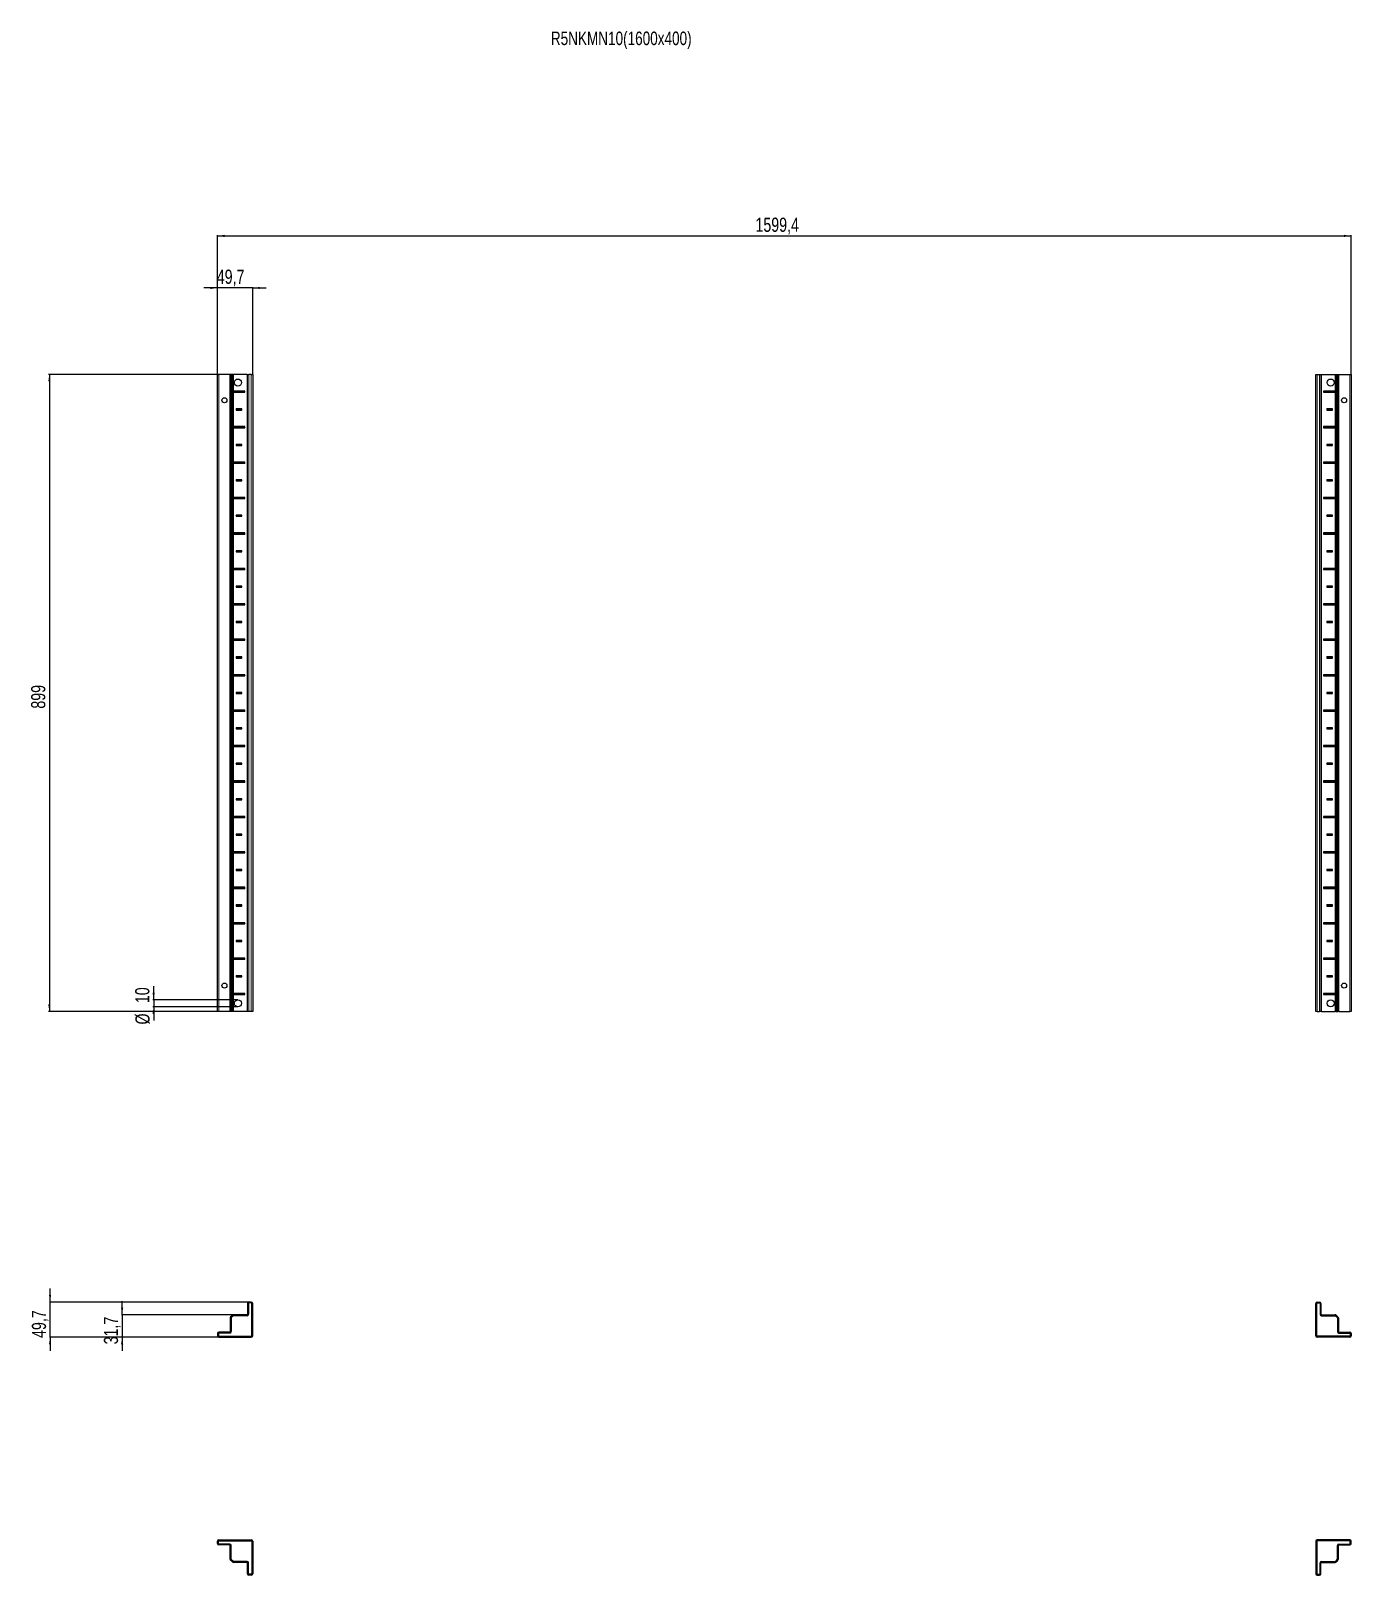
# Model space of a CAD drawing. Header units: millimetres. Extents: x -199 to 4801, y -1647 to 1507.
# Drawn here: x -199 to 1663, y -1647 to 532 of the extents above; entities that cross this region are included whole.
import ezdxf

# ---------------------------------------------------------------- set-up
doc = ezdxf.new("R2010")
doc.units = ezdxf.units.MM
doc.layers.add('FORMAT', color=7, linetype='Continuous')
doc.styles.add('SLDTEXTSTYLE0', font='TXT', dxfattribs={"width": 0.75})
doc.dimstyles.new('SLDDIMSTYLE0', dxfattribs={"dimtxt": 20, "dimasz": 10, "dimexe": 0, "dimexo": 0.0625, "dimgap": 5, "dimtad": 2, "dimdec": 1, "dimrnd": 1e-09, "dimzin": 12, "dimdsep": 46, "dimtxsty": 'SLDTEXTSTYLE0', "dimsah": 1, "dimcen": 0.09, "dimadec": 0, "dimazin": 3, "dimtfac": 1, "dimtofl": 0, "dimtmove": 0, "dimatfit": 3, "dimfxl": 0, "dimfrac": 2, "dimtolj": 1, "dimtzin": 12, "dimarcsym": 0})
doc.dimstyles.new('SLDDIMSTYLE1', dxfattribs={"dimtxt": 20, "dimasz": 10, "dimexe": 0, "dimexo": 0.0625, "dimgap": 5, "dimtad": 2, "dimdec": 1, "dimrnd": 1e-09, "dimzin": 12, "dimdsep": 46, "dimtxsty": 'SLDTEXTSTYLE0', "dimsah": 1, "dimcen": 0.09, "dimadec": 0, "dimazin": 3, "dimtfac": 1, "dimtmove": 0, "dimatfit": 0, "dimfxl": 0, "dimfrac": 2, "dimtolj": 1, "dimtzin": 12, "dimarcsym": 0})

# ---------------------------------------------------------------- blocks, each defined once
blk = doc.blocks.new('_D')
at = {"layer": 'FORMAT'}
for p, q in [((86.4, 47.2), (-174.2, 47.2)), ((-173.2, 47.2), (-173.2, -851.8)), ((86.4, -851.8), (-174.2, -851.8))]:
    blk.add_line(p, q, dxfattribs=at)
for points in [[(-173.2, 47.2), (-174.7, 37.2), (-171.6, 37.2)], [(-173.2, -851.8), (-171.6, -841.8), (-174.7, -841.8)]]:
    blk.add_solid(points, dxfattribs=at)
at = {"layer": 'FORMAT', "insert": (-198.9, -424.5), "char_height": 20, "attachment_point": 1, "rotation": 90, "style": 'SLDTEXTSTYLE0'}
blk.add_mtext('899', dxfattribs=at)
blk = doc.blocks.new('_D_1')
at = {"layer": 'FORMAT'}
for p, q in [((64, 47.2), (64, 243.6)), ((64, 242.6), (1663.4, 242.6)), ((1663.4, 47.2), (1663.4, 243.6))]:
    blk.add_line(p, q, dxfattribs=at)
for points in [[(64, 242.6), (74, 241.1), (74, 244.2)], [(1663.4, 242.6), (1653.4, 244.2), (1653.4, 241.1)]]:
    blk.add_solid(points, dxfattribs=at)
at = {"layer": 'FORMAT', "insert": (823, 268.4), "char_height": 20, "attachment_point": 1, "style": 'SLDTEXTSTYLE0'}
blk.add_mtext('1599,4', dxfattribs=at)
blk = doc.blocks.new('_D_2')
at = {"layer": 'FORMAT'}
for p, q in [((64, 169.2), (44.7, 169.2)), ((64, 47.2), (64, 170.2)), ((113.7, 169.2), (64, 169.2)), ((113.7, 47.2), (113.7, 170.2)), ((113.7, 169.2), (132.9, 169.2))]:
    blk.add_line(p, q, dxfattribs=at)
for points in [[(64, 169.2), (54, 170.7), (54, 167.7)], [(113.7, 169.2), (123.7, 167.7), (123.7, 170.7)]]:
    blk.add_solid(points, dxfattribs=at)
at = {"layer": 'FORMAT', "insert": (63, 195), "char_height": 20, "attachment_point": 1, "style": 'SLDTEXTSTYLE0'}
blk.add_mtext('49,7', dxfattribs=at)
blk = doc.blocks.new('_D_3')
at = {"layer": 'FORMAT'}
for p, q in [((-26, -835.3), (-26, -816.1)), ((92.8, -835.3), (-27, -835.3)), ((92.8, -845.3), (-27, -845.3)), ((-26, -835.3), (-26, -845.3)), ((-26, -845.3), (-26, -864.5))]:
    blk.add_line(p, q, dxfattribs=at)
for points in [[(-26, -835.3), (-24.5, -825.3), (-27.6, -825.3)], [(-26, -845.3), (-27.6, -855.3), (-24.5, -855.3)]]:
    blk.add_solid(points, dxfattribs=at)
at = {"layer": 'FORMAT', "char_height": 20, "attachment_point": 1, "rotation": 90, "style": 'SLDTEXTSTYLE0'}
for s, insert in [('10', (-52.1, -840)), ('%%c', (-51.8, -870.2))]:
    blk.add_mtext(s, dxfattribs=dict(at, insert=insert))
blk = doc.blocks.new('_D_5')
at = {"layer": 'FORMAT'}
for p, q in [((108.5, -1261.8), (-173.2, -1261.8)), ((-172.2, -1261.8), (-172.2, -1242.5)), ((-172.2, -1311.5), (-172.2, -1261.8)), ((66, -1311.5), (-173.2, -1311.5)), ((-172.2, -1311.5), (-172.2, -1330.7))]:
    blk.add_line(p, q, dxfattribs=at)
for points in [[(-172.2, -1261.8), (-170.6, -1251.8), (-173.7, -1251.8)], [(-172.2, -1311.5), (-173.7, -1321.5), (-170.6, -1321.5)]]:
    blk.add_solid(points, dxfattribs=at)
at = {"layer": 'FORMAT', "insert": (-197.9, -1312.5), "char_height": 20, "attachment_point": 1, "rotation": 90, "style": 'SLDTEXTSTYLE0'}
blk.add_mtext('49,7', dxfattribs=at)
blk = doc.blocks.new('_D_6')
at = {"layer": 'FORMAT'}
for p, q in [((-70.5, -1279.8), (-70.5, -1260.5)), ((86.4, -1279.8), (-71.5, -1279.8)), ((-70.5, -1279.8), (-70.5, -1311.5)), ((66, -1311.5), (-71.5, -1311.5)), ((-70.5, -1311.5), (-70.5, -1330.7))]:
    blk.add_line(p, q, dxfattribs=at)
for points in [[(-70.5, -1279.8), (-69, -1269.8), (-72.1, -1269.8)], [(-70.5, -1311.5), (-72.1, -1321.5), (-69, -1321.5)]]:
    blk.add_solid(points, dxfattribs=at)
at = {"layer": 'FORMAT', "insert": (-96.3, -1321.5), "char_height": 20, "attachment_point": 1, "rotation": 90, "style": 'SLDTEXTSTYLE0'}
blk.add_mtext('31,7', dxfattribs=at)

msp = doc.modelspace()

# ---------------------------------------------------------------- linework, layer by layer
at = {"color": 7, "linetype": 'Continuous', "lineweight": 25}
for p, q in [((63.98, -851.79), (63.98, 47.21)), ((63.98, 47.21), (65.98, 47.21)), ((81.33, 47.21), (65.98, 47.21)), ((81.33, 47.21), (81.98, 47.21)), ((81.98, -851.79), (81.98, 47.21)), ((81.98, 47.21), (82.56, 47.21)), ((83.77, 47.21), (82.56, 47.21)), ((83.77, -851.79), (83.77, 47.21)), ((83.8, 47.21), (83.77, 47.21)), ((83.8, -851.79), (83.8, 47.21)), ((85.01, 47.21), (83.8, 47.21)), ((85.01, 47.21), (86.42, 47.21)), ((105.83, 47.21), (86.42, 47.21)), ((105.83, 47.21), (106.48, 47.21)), ((106.48, -851.79), (106.48, 47.21)), ((106.48, 47.21), (108.48, 47.21)), ((111.68, 47.21), (108.48, 47.21)), ((111.68, 47.21), (113.68, 47.21)), ((113.68, 47.21), (113.68, -851.79)), ((1613.68, -851.79), (1613.68, 47.21)), ((1613.68, 47.21), (1615.68, 47.21)), ((1615.68, 47.21), (1618.88, 47.21)), ((1618.88, 47.21), (1620.88, 47.21)), ((1620.88, 47.21), (1620.88, -851.79)), ((1620.88, 47.21), (1621.53, 47.21)), ((1621.53, 47.21), (1640.93, 47.21)), ((1640.93, 47.21), (1642.34, 47.21)), ((1642.34, 47.21), (1643.55, 47.21)), ((1643.55, 47.21), (1643.55, -851.79)), ((1643.55, 47.21), (1643.58, 47.21)), ((1643.58, 47.21), (1643.58, -851.79)), ((1643.58, 47.21), (1644.79, 47.21)), ((1644.79, 47.21), (1645.38, 47.21)), ((1645.38, 47.21), (1645.38, -851.79)), ((1645.38, 47.21), (1646.03, 47.21)), ((1646.03, 47.21), (1661.38, 47.21)), ((1661.38, 47.21), (1663.38, 47.21)), ((1663.38, 47.21), (1663.38, -851.79)), ((85.93, 23.35), (85.93, 22.06)), ((86.58, 22.71), (85.93, 23.35)), ((86.58, 22.71), (85.93, 22.06)), ((102.83, 23.46), (86.42, 23.46)), ((86.42, 21.96), (102.83, 21.96)), ((102.08, 22.71), (86.58, 22.71)), ((102.08, 22.71), (102.83, 23.46)), ((102.08, 22.71), (102.83, 21.96)), ((102.83, 21.96), (102.83, 23.46)), ((1625.28, 22.71), (1624.53, 23.46)), ((1640.93, 23.46), (1624.53, 23.46)), ((1624.53, 23.46), (1624.53, 21.96)), ((1625.28, 22.71), (1624.53, 21.96)), ((1624.53, 21.96), (1640.93, 21.96)), ((1625.28, 22.71), (1640.78, 22.71)), ((1640.78, 22.71), (1641.42, 23.35)), ((1640.78, 22.71), (1641.42, 22.06)), ((1641.42, 22.06), (1641.42, 23.35)), ((98.33, -1.54), (90.33, -1.54)), ((90.33, -1.54), (90.33, -3.04)), ((91.08, -2.29), (90.33, -1.54)), ((91.08, -2.29), (90.33, -3.04)), ((90.33, -3.04), (98.33, -3.04)), ((97.58, -2.29), (91.08, -2.29)), ((97.58, -2.29), (98.33, -1.54)), ((97.58, -2.29), (98.33, -3.04)), ((98.33, -3.04), (98.33, -1.54)), ((1629.78, -2.29), (1629.03, -1.54)), ((1629.03, -1.54), (1629.03, -3.04)), ((1637.03, -1.54), (1629.03, -1.54)), ((1629.78, -2.29), (1629.03, -3.04)), ((1629.03, -3.04), (1637.03, -3.04)), ((1629.78, -2.29), (1636.28, -2.29)), ((1636.28, -2.29), (1637.03, -1.54)), ((1636.28, -2.29), (1637.03, -3.04)), ((1637.03, -3.04), (1637.03, -1.54)), ((85.93, -26.65), (85.93, -27.94)), ((86.58, -27.29), (85.93, -26.65)), ((86.58, -27.29), (85.93, -27.94)), ((102.83, -26.54), (86.42, -26.54)), ((86.42, -28.04), (102.83, -28.04)), ((102.08, -27.29), (86.58, -27.29)), ((102.08, -27.29), (102.83, -26.54)), ((102.08, -27.29), (102.83, -28.04)), ((102.83, -28.04), (102.83, -26.54)), ((1625.28, -27.29), (1624.53, -26.54)), ((1640.93, -26.54), (1624.53, -26.54)), ((1624.53, -26.54), (1624.53, -28.04)), ((1625.28, -27.29), (1624.53, -28.04)), ((1624.53, -28.04), (1640.93, -28.04)), ((1625.28, -27.29), (1640.78, -27.29)), ((1640.78, -27.29), (1641.42, -26.65)), ((1640.78, -27.29), (1641.42, -27.94)), ((1641.42, -27.94), (1641.42, -26.65)), ((98.33, -51.54), (90.33, -51.54)), ((90.33, -51.54), (90.33, -53.04)), ((91.08, -52.29), (90.33, -51.54)), ((91.08, -52.29), (90.33, -53.04)), ((90.33, -53.04), (98.33, -53.04)), ((97.58, -52.29), (91.08, -52.29)), ((97.58, -52.29), (98.33, -51.54)), ((97.58, -52.29), (98.33, -53.04)), ((98.33, -53.04), (98.33, -51.54)), ((1629.78, -52.29), (1629.03, -51.54)), ((1637.03, -51.54), (1629.03, -51.54)), ((1629.03, -51.54), (1629.03, -53.04)), ((1629.78, -52.29), (1629.03, -53.04)), ((1629.03, -53.04), (1637.03, -53.04)), ((1629.78, -52.29), (1636.28, -52.29)), ((1636.28, -52.29), (1637.03, -51.54)), ((1636.28, -52.29), (1637.03, -53.04)), ((1637.03, -53.04), (1637.03, -51.54)), ((85.93, -76.65), (85.93, -77.94)), ((86.58, -77.29), (85.93, -76.65)), ((86.58, -77.29), (85.93, -77.94)), ((102.83, -76.54), (86.42, -76.54)), ((86.42, -78.04), (102.83, -78.04)), ((102.08, -77.29), (86.58, -77.29)), ((102.08, -77.29), (102.83, -76.54)), ((102.08, -77.29), (102.83, -78.04)), ((102.83, -78.04), (102.83, -76.54)), ((1625.28, -77.29), (1624.53, -76.54)), ((1640.93, -76.54), (1624.53, -76.54)), ((1624.53, -76.54), (1624.53, -78.04)), ((1625.28, -77.29), (1624.53, -78.04)), ((1624.53, -78.04), (1640.93, -78.04)), ((1625.28, -77.29), (1640.78, -77.29)), ((1640.78, -77.29), (1641.42, -76.65)), ((1640.78, -77.29), (1641.42, -77.94)), ((1641.42, -77.94), (1641.42, -76.65)), ((98.33, -101.54), (90.33, -101.54)), ((90.33, -101.54), (90.33, -103.04)), ((91.08, -102.29), (90.33, -101.54)), ((91.08, -102.29), (90.33, -103.04)), ((90.33, -103.04), (98.33, -103.04)), ((97.58, -102.29), (91.08, -102.29)), ((97.58, -102.29), (98.33, -101.54)), ((97.58, -102.29), (98.33, -103.04)), ((98.33, -103.04), (98.33, -101.54)), ((1629.78, -102.29), (1629.03, -101.54)), ((1637.03, -101.54), (1629.03, -101.54)), ((1629.03, -101.54), (1629.03, -103.04)), ((1629.78, -102.29), (1629.03, -103.04)), ((1629.03, -103.04), (1637.03, -103.04)), ((1629.78, -102.29), (1636.28, -102.29)), ((1636.28, -102.29), (1637.03, -101.54)), ((1636.28, -102.29), (1637.03, -103.04)), ((1637.03, -103.04), (1637.03, -101.54)), ((85.93, -126.65), (85.93, -127.94)), ((86.58, -127.29), (85.93, -126.65)), ((86.58, -127.29), (85.93, -127.94)), ((102.83, -126.54), (86.42, -126.54)), ((86.42, -128.04), (102.83, -128.04)), ((102.08, -127.29), (86.58, -127.29)), ((102.08, -127.29), (102.83, -126.54)), ((102.08, -127.29), (102.83, -128.04)), ((102.83, -128.04), (102.83, -126.54)), ((1625.28, -127.29), (1624.53, -126.54)), ((1640.93, -126.54), (1624.53, -126.54)), ((1624.53, -126.54), (1624.53, -128.04)), ((1625.28, -127.29), (1624.53, -128.04)), ((1624.53, -128.04), (1640.93, -128.04)), ((1625.28, -127.29), (1640.78, -127.29)), ((1640.78, -127.29), (1641.42, -126.65)), ((1640.78, -127.29), (1641.42, -127.94)), ((1641.42, -127.94), (1641.42, -126.65)), ((98.33, -151.54), (90.33, -151.54)), ((90.33, -151.54), (90.33, -153.04)), ((91.08, -152.29), (90.33, -151.54)), ((91.08, -152.29), (90.33, -153.04)), ((97.58, -152.29), (91.08, -152.29)), ((97.58, -152.29), (98.33, -151.54)), ((97.58, -152.29), (98.33, -153.04)), ((98.33, -153.04), (98.33, -151.54)), ((1629.78, -152.29), (1629.03, -151.54)), ((1637.03, -151.54), (1629.03, -151.54)), ((1629.03, -151.54), (1629.03, -153.04)), ((1629.78, -152.29), (1629.03, -153.04)), ((1629.78, -152.29), (1636.28, -152.29)), ((1636.28, -152.29), (1637.03, -151.54)), ((1636.28, -152.29), (1637.03, -153.04)), ((1637.03, -153.04), (1637.03, -151.54)), ((90.33, -153.04), (98.33, -153.04)), ((1629.03, -153.04), (1637.03, -153.04)), ((85.93, -176.65), (85.93, -177.94)), ((86.58, -177.29), (85.93, -176.65)), ((86.58, -177.29), (85.93, -177.94)), ((102.83, -176.54), (86.42, -176.54)), ((86.42, -178.04), (102.83, -178.04)), ((102.08, -177.29), (86.58, -177.29)), ((102.08, -177.29), (102.83, -176.54)), ((102.08, -177.29), (102.83, -178.04)), ((102.83, -178.04), (102.83, -176.54)), ((1625.28, -177.29), (1624.53, -176.54)), ((1640.93, -176.54), (1624.53, -176.54)), ((1624.53, -176.54), (1624.53, -178.04)), ((1625.28, -177.29), (1624.53, -178.04)), ((1624.53, -178.04), (1640.93, -178.04)), ((1625.28, -177.29), (1640.78, -177.29)), ((1640.78, -177.29), (1641.42, -176.65)), ((1640.78, -177.29), (1641.42, -177.94)), ((1641.42, -177.94), (1641.42, -176.65)), ((98.33, -201.54), (90.33, -201.54)), ((90.33, -201.54), (90.33, -203.04)), ((91.08, -202.29), (90.33, -201.54)), ((91.08, -202.29), (90.33, -203.04)), ((90.33, -203.04), (98.33, -203.04)), ((97.58, -202.29), (91.08, -202.29)), ((97.58, -202.29), (98.33, -201.54)), ((97.58, -202.29), (98.33, -203.04)), ((98.33, -203.04), (98.33, -201.54)), ((1637.03, -201.54), (1629.03, -201.54)), ((1629.03, -201.54), (1629.03, -203.04)), ((1629.78, -202.29), (1629.03, -201.54)), ((1629.78, -202.29), (1629.03, -203.04)), ((1629.03, -203.04), (1637.03, -203.04)), ((1629.78, -202.29), (1636.28, -202.29)), ((1636.28, -202.29), (1637.03, -201.54)), ((1636.28, -202.29), (1637.03, -203.04)), ((1637.03, -203.04), (1637.03, -201.54)), ((85.93, -226.65), (85.93, -227.94)), ((86.58, -227.29), (85.93, -226.65)), ((86.58, -227.29), (85.93, -227.94)), ((102.83, -226.54), (86.42, -226.54)), ((86.42, -228.04), (102.83, -228.04)), ((102.08, -227.29), (86.58, -227.29)), ((102.08, -227.29), (102.83, -226.54)), ((102.08, -227.29), (102.83, -228.04)), ((102.83, -228.04), (102.83, -226.54)), ((1640.93, -226.54), (1624.53, -226.54)), ((1624.53, -226.54), (1624.53, -228.04)), ((1625.28, -227.29), (1624.53, -226.54)), ((1625.28, -227.29), (1624.53, -228.04)), ((1624.53, -228.04), (1640.93, -228.04)), ((1625.28, -227.29), (1640.78, -227.29)), ((1640.78, -227.29), (1641.42, -226.65)), ((1640.78, -227.29), (1641.42, -227.94)), ((1641.42, -227.94), (1641.42, -226.65)), ((98.33, -251.54), (90.33, -251.54)), ((90.33, -251.54), (90.33, -253.04)), ((91.08, -252.29), (90.33, -251.54)), ((91.08, -252.29), (90.33, -253.04)), ((90.33, -253.04), (98.33, -253.04)), ((97.58, -252.29), (91.08, -252.29)), ((97.58, -252.29), (98.33, -251.54)), ((97.58, -252.29), (98.33, -253.04)), ((98.33, -253.04), (98.33, -251.54)), ((1637.03, -251.54), (1629.03, -251.54)), ((1629.03, -251.54), (1629.03, -253.04)), ((1629.78, -252.29), (1629.03, -251.54)), ((1629.78, -252.29), (1629.03, -253.04)), ((1629.03, -253.04), (1637.03, -253.04)), ((1629.78, -252.29), (1636.28, -252.29)), ((1636.28, -252.29), (1637.03, -251.54)), ((1636.28, -252.29), (1637.03, -253.04)), ((1637.03, -253.04), (1637.03, -251.54)), ((85.93, -276.65), (85.93, -277.94)), ((86.58, -277.29), (85.93, -276.65)), ((86.58, -277.29), (85.93, -277.94)), ((102.83, -276.54), (86.42, -276.54)), ((86.42, -278.04), (102.83, -278.04)), ((102.08, -277.29), (86.58, -277.29)), ((102.08, -277.29), (102.83, -276.54)), ((102.08, -277.29), (102.83, -278.04)), ((102.83, -278.04), (102.83, -276.54)), ((1640.93, -276.54), (1624.53, -276.54)), ((1624.53, -276.54), (1624.53, -278.04)), ((1625.28, -277.29), (1624.53, -276.54)), ((1625.28, -277.29), (1624.53, -278.04)), ((1624.53, -278.04), (1640.93, -278.04)), ((1625.28, -277.29), (1640.78, -277.29)), ((1640.78, -277.29), (1641.42, -276.65)), ((1640.78, -277.29), (1641.42, -277.94)), ((1641.42, -277.94), (1641.42, -276.65)), ((98.33, -301.54), (90.33, -301.54)), ((90.33, -301.54), (90.33, -303.04)), ((91.08, -302.29), (90.33, -301.54)), ((91.08, -302.29), (90.33, -303.04)), ((90.33, -303.04), (98.33, -303.04)), ((97.58, -302.29), (91.08, -302.29)), ((97.58, -302.29), (98.33, -301.54)), ((97.58, -302.29), (98.33, -303.04)), ((98.33, -303.04), (98.33, -301.54)), ((1637.03, -301.54), (1629.03, -301.54)), ((1629.03, -301.54), (1629.03, -303.04)), ((1629.78, -302.29), (1629.03, -301.54)), ((1629.78, -302.29), (1629.03, -303.04)), ((1629.03, -303.04), (1637.03, -303.04)), ((1629.78, -302.29), (1636.28, -302.29)), ((1636.28, -302.29), (1637.03, -301.54)), ((1636.28, -302.29), (1637.03, -303.04)), ((1637.03, -303.04), (1637.03, -301.54)), ((85.93, -326.65), (85.93, -327.94)), ((86.58, -327.29), (85.93, -326.65)), ((102.83, -326.54), (86.42, -326.54)), ((102.08, -327.29), (102.83, -326.54)), ((102.83, -328.04), (102.83, -326.54)), ((1640.93, -326.54), (1624.53, -326.54)), ((1624.53, -326.54), (1624.53, -328.04)), ((1625.28, -327.29), (1624.53, -326.54)), ((1640.78, -327.29), (1641.42, -326.65)), ((1641.42, -327.94), (1641.42, -326.65)), ((86.58, -327.29), (85.93, -327.94)), ((86.42, -328.04), (102.83, -328.04)), ((102.08, -327.29), (86.58, -327.29)), ((102.08, -327.29), (102.83, -328.04)), ((1625.28, -327.29), (1624.53, -328.04)), ((1624.53, -328.04), (1640.93, -328.04)), ((1625.28, -327.29), (1640.78, -327.29)), ((1640.78, -327.29), (1641.42, -327.94)), ((98.33, -351.54), (90.33, -351.54)), ((90.33, -351.54), (90.33, -353.04)), ((91.08, -352.29), (90.33, -351.54)), ((91.08, -352.29), (90.33, -353.04)), ((90.33, -353.04), (98.33, -353.04)), ((97.58, -352.29), (91.08, -352.29)), ((97.58, -352.29), (98.33, -351.54)), ((97.58, -352.29), (98.33, -353.04)), ((98.33, -353.04), (98.33, -351.54)), ((1637.03, -351.54), (1629.03, -351.54)), ((1629.03, -351.54), (1629.03, -353.04)), ((1629.78, -352.29), (1629.03, -351.54)), ((1629.78, -352.29), (1629.03, -353.04)), ((1629.03, -353.04), (1637.03, -353.04)), ((1629.78, -352.29), (1636.28, -352.29)), ((1636.28, -352.29), (1637.03, -351.54)), ((1636.28, -352.29), (1637.03, -353.04)), ((1637.03, -353.04), (1637.03, -351.54)), ((85.93, -376.65), (85.93, -377.94)), ((86.58, -377.29), (85.93, -376.65)), ((86.58, -377.29), (85.93, -377.94)), ((102.83, -376.54), (86.42, -376.54)), ((86.42, -378.04), (102.83, -378.04)), ((102.08, -377.29), (86.58, -377.29)), ((102.08, -377.29), (102.83, -376.54)), ((102.08, -377.29), (102.83, -378.04)), ((102.83, -378.04), (102.83, -376.54)), ((1640.93, -376.54), (1624.53, -376.54)), ((1624.53, -376.54), (1624.53, -378.04)), ((1625.28, -377.29), (1624.53, -376.54)), ((1625.28, -377.29), (1624.53, -378.04)), ((1624.53, -378.04), (1640.93, -378.04)), ((1625.28, -377.29), (1640.78, -377.29)), ((1640.78, -377.29), (1641.42, -376.65)), ((1640.78, -377.29), (1641.42, -377.94)), ((1641.42, -377.94), (1641.42, -376.65)), ((98.33, -401.54), (90.33, -401.54)), ((90.33, -401.54), (90.33, -403.04)), ((91.08, -402.29), (90.33, -401.54)), ((91.08, -402.29), (90.33, -403.04)), ((90.33, -403.04), (98.33, -403.04)), ((97.58, -402.29), (91.08, -402.29)), ((97.58, -402.29), (98.33, -401.54)), ((97.58, -402.29), (98.33, -403.04)), ((98.33, -403.04), (98.33, -401.54)), ((1637.03, -401.54), (1629.03, -401.54)), ((1629.03, -401.54), (1629.03, -403.04)), ((1629.78, -402.29), (1629.03, -401.54)), ((1629.78, -402.29), (1629.03, -403.04)), ((1629.03, -403.04), (1637.03, -403.04)), ((1629.78, -402.29), (1636.28, -402.29)), ((1636.28, -402.29), (1637.03, -401.54)), ((1636.28, -402.29), (1637.03, -403.04)), ((1637.03, -403.04), (1637.03, -401.54)), ((85.93, -426.65), (85.93, -427.94)), ((86.58, -427.29), (85.93, -426.65)), ((86.58, -427.29), (85.93, -427.94)), ((102.83, -426.54), (86.42, -426.54)), ((86.42, -428.04), (102.83, -428.04)), ((102.08, -427.29), (86.58, -427.29)), ((102.08, -427.29), (102.83, -426.54)), ((102.08, -427.29), (102.83, -428.04)), ((102.83, -428.04), (102.83, -426.54)), ((1640.93, -426.54), (1624.53, -426.54)), ((1624.53, -426.54), (1624.53, -428.04)), ((1625.28, -427.29), (1624.53, -426.54)), ((1625.28, -427.29), (1624.53, -428.04)), ((1624.53, -428.04), (1640.93, -428.04)), ((1625.28, -427.29), (1640.78, -427.29)), ((1640.78, -427.29), (1641.42, -426.65)), ((1640.78, -427.29), (1641.42, -427.94)), ((1641.42, -427.94), (1641.42, -426.65)), ((98.33, -451.54), (90.33, -451.54)), ((90.33, -451.54), (90.33, -453.04)), ((91.08, -452.29), (90.33, -451.54)), ((91.08, -452.29), (90.33, -453.04)), ((90.33, -453.04), (98.33, -453.04)), ((97.58, -452.29), (91.08, -452.29)), ((97.58, -452.29), (98.33, -451.54)), ((97.58, -452.29), (98.33, -453.04)), ((98.33, -453.04), (98.33, -451.54)), ((1637.03, -451.54), (1629.03, -451.54)), ((1629.03, -451.54), (1629.03, -453.04)), ((1629.78, -452.29), (1629.03, -451.54)), ((1629.78, -452.29), (1629.03, -453.04)), ((1629.03, -453.04), (1637.03, -453.04)), ((1629.78, -452.29), (1636.28, -452.29)), ((1636.28, -452.29), (1637.03, -451.54)), ((1636.28, -452.29), (1637.03, -453.04)), ((1637.03, -453.04), (1637.03, -451.54)), ((85.93, -476.65), (85.93, -477.94)), ((86.58, -477.29), (85.93, -476.65)), ((86.58, -477.29), (85.93, -477.94)), ((102.83, -476.54), (86.42, -476.54)), ((86.42, -478.04), (102.83, -478.04)), ((102.08, -477.29), (86.58, -477.29)), ((102.08, -477.29), (102.83, -476.54)), ((102.08, -477.29), (102.83, -478.04)), ((102.83, -478.04), (102.83, -476.54)), ((1640.93, -476.54), (1624.53, -476.54)), ((1624.53, -476.54), (1624.53, -478.04)), ((1625.28, -477.29), (1624.53, -476.54)), ((1625.28, -477.29), (1624.53, -478.04)), ((1624.53, -478.04), (1640.93, -478.04)), ((1625.28, -477.29), (1640.78, -477.29)), ((1640.78, -477.29), (1641.42, -476.65)), ((1640.78, -477.29), (1641.42, -477.94)), ((1641.42, -477.94), (1641.42, -476.65)), ((98.33, -501.54), (90.33, -501.54)), ((90.33, -501.54), (90.33, -503.04)), ((91.08, -502.29), (90.33, -501.54)), ((91.08, -502.29), (90.33, -503.04)), ((90.33, -503.04), (98.33, -503.04)), ((97.58, -502.29), (91.08, -502.29)), ((97.58, -502.29), (98.33, -501.54)), ((97.58, -502.29), (98.33, -503.04)), ((98.33, -503.04), (98.33, -501.54)), ((1637.03, -501.54), (1629.03, -501.54)), ((1629.03, -501.54), (1629.03, -503.04)), ((1629.78, -502.29), (1629.03, -501.54)), ((1629.78, -502.29), (1629.03, -503.04)), ((1629.03, -503.04), (1637.03, -503.04)), ((1629.78, -502.29), (1636.28, -502.29)), ((1636.28, -502.29), (1637.03, -501.54)), ((1636.28, -502.29), (1637.03, -503.04)), ((1637.03, -503.04), (1637.03, -501.54)), ((85.93, -526.65), (85.93, -527.94)), ((86.58, -527.29), (85.93, -526.65)), ((86.58, -527.29), (85.93, -527.94)), ((102.83, -526.54), (86.42, -526.54)), ((86.42, -528.04), (102.83, -528.04)), ((102.08, -527.29), (86.58, -527.29)), ((102.08, -527.29), (102.83, -526.54)), ((102.08, -527.29), (102.83, -528.04)), ((102.83, -528.04), (102.83, -526.54)), ((1640.93, -526.54), (1624.53, -526.54)), ((1624.53, -526.54), (1624.53, -528.04)), ((1625.28, -527.29), (1624.53, -526.54)), ((1625.28, -527.29), (1624.53, -528.04)), ((1624.53, -528.04), (1640.93, -528.04)), ((1625.28, -527.29), (1640.78, -527.29)), ((1640.78, -527.29), (1641.42, -526.65)), ((1640.78, -527.29), (1641.42, -527.94)), ((1641.42, -527.94), (1641.42, -526.65)), ((98.33, -551.54), (90.33, -551.54)), ((90.33, -551.54), (90.33, -553.04)), ((91.08, -552.29), (90.33, -551.54)), ((91.08, -552.29), (90.33, -553.04)), ((90.33, -553.04), (98.33, -553.04)), ((97.58, -552.29), (91.08, -552.29)), ((97.58, -552.29), (98.33, -551.54)), ((97.58, -552.29), (98.33, -553.04)), ((98.33, -553.04), (98.33, -551.54)), ((1637.03, -551.54), (1629.03, -551.54)), ((1629.03, -551.54), (1629.03, -553.04)), ((1629.78, -552.29), (1629.03, -551.54)), ((1629.78, -552.29), (1629.03, -553.04)), ((1629.03, -553.04), (1637.03, -553.04)), ((1629.78, -552.29), (1636.28, -552.29)), ((1636.28, -552.29), (1637.03, -551.54)), ((1636.28, -552.29), (1637.03, -553.04)), ((1637.03, -553.04), (1637.03, -551.54)), ((85.93, -576.65), (85.93, -577.94)), ((86.58, -577.29), (85.93, -576.65)), ((86.58, -577.29), (85.93, -577.94)), ((102.83, -576.54), (86.42, -576.54)), ((86.42, -578.04), (102.83, -578.04)), ((102.08, -577.29), (86.58, -577.29)), ((102.08, -577.29), (102.83, -576.54)), ((102.08, -577.29), (102.83, -578.04)), ((102.83, -578.04), (102.83, -576.54)), ((1640.93, -576.54), (1624.53, -576.54)), ((1624.53, -576.54), (1624.53, -578.04)), ((1625.28, -577.29), (1624.53, -576.54)), ((1625.28, -577.29), (1624.53, -578.04)), ((1624.53, -578.04), (1640.93, -578.04)), ((1625.28, -577.29), (1640.78, -577.29)), ((1640.78, -577.29), (1641.42, -576.65)), ((1640.78, -577.29), (1641.42, -577.94)), ((1641.42, -577.94), (1641.42, -576.65)), ((98.33, -601.54), (90.33, -601.54)), ((90.33, -601.54), (90.33, -603.04)), ((91.08, -602.29), (90.33, -601.54)), ((91.08, -602.29), (90.33, -603.04)), ((90.33, -603.04), (98.33, -603.04)), ((97.58, -602.29), (91.08, -602.29)), ((97.58, -602.29), (98.33, -601.54)), ((97.58, -602.29), (98.33, -603.04)), ((98.33, -603.04), (98.33, -601.54)), ((1637.03, -601.54), (1629.03, -601.54)), ((1629.03, -601.54), (1629.03, -603.04)), ((1629.78, -602.29), (1629.03, -601.54)), ((1629.78, -602.29), (1629.03, -603.04)), ((1629.03, -603.04), (1637.03, -603.04)), ((1629.78, -602.29), (1636.28, -602.29)), ((1636.28, -602.29), (1637.03, -601.54)), ((1636.28, -602.29), (1637.03, -603.04)), ((1637.03, -603.04), (1637.03, -601.54)), ((85.93, -626.65), (85.93, -627.94)), ((86.58, -627.29), (85.93, -626.65)), ((86.58, -627.29), (85.93, -627.94)), ((102.83, -626.54), (86.42, -626.54)), ((86.42, -628.04), (102.83, -628.04)), ((102.08, -627.29), (86.58, -627.29)), ((102.08, -627.29), (102.83, -626.54)), ((102.08, -627.29), (102.83, -628.04)), ((102.83, -628.04), (102.83, -626.54)), ((1640.93, -626.54), (1624.53, -626.54)), ((1624.53, -626.54), (1624.53, -628.04)), ((1625.28, -627.29), (1624.53, -626.54)), ((1625.28, -627.29), (1624.53, -628.04)), ((1624.53, -628.04), (1640.93, -628.04)), ((1625.28, -627.29), (1640.78, -627.29)), ((1640.78, -627.29), (1641.42, -626.65)), ((1640.78, -627.29), (1641.42, -627.94)), ((1641.42, -627.94), (1641.42, -626.65)), ((98.33, -651.54), (90.33, -651.54)), ((90.33, -651.54), (90.33, -653.04)), ((91.08, -652.29), (90.33, -651.54)), ((91.08, -652.29), (90.33, -653.04)), ((90.33, -653.04), (98.33, -653.04)), ((97.58, -652.29), (91.08, -652.29)), ((97.58, -652.29), (98.33, -651.54)), ((97.58, -652.29), (98.33, -653.04)), ((98.33, -653.04), (98.33, -651.54)), ((1637.03, -651.54), (1629.03, -651.54)), ((1629.03, -651.54), (1629.03, -653.04)), ((1629.78, -652.29), (1629.03, -651.54)), ((1629.78, -652.29), (1629.03, -653.04)), ((1629.03, -653.04), (1637.03, -653.04)), ((1629.78, -652.29), (1636.28, -652.29)), ((1636.28, -652.29), (1637.03, -651.54)), ((1636.28, -652.29), (1637.03, -653.04)), ((1637.03, -653.04), (1637.03, -651.54)), ((85.93, -676.65), (85.93, -677.94)), ((86.58, -677.29), (85.93, -676.65)), ((86.58, -677.29), (85.93, -677.94)), ((102.83, -676.54), (86.42, -676.54)), ((86.42, -678.04), (102.83, -678.04)), ((102.08, -677.29), (86.58, -677.29)), ((102.08, -677.29), (102.83, -676.54)), ((102.08, -677.29), (102.83, -678.04)), ((102.83, -678.04), (102.83, -676.54)), ((1640.93, -676.54), (1624.53, -676.54)), ((1624.53, -676.54), (1624.53, -678.04)), ((1625.28, -677.29), (1624.53, -676.54)), ((1625.28, -677.29), (1624.53, -678.04)), ((1624.53, -678.04), (1640.93, -678.04)), ((1625.28, -677.29), (1640.78, -677.29)), ((1640.78, -677.29), (1641.42, -676.65)), ((1640.78, -677.29), (1641.42, -677.94)), ((1641.42, -677.94), (1641.42, -676.65)), ((91.08, -702.29), (90.33, -701.54)), ((90.33, -701.54), (90.33, -703.04)), ((98.33, -701.54), (90.33, -701.54)), ((91.08, -702.29), (90.33, -703.04)), ((90.33, -703.04), (98.33, -703.04)), ((97.58, -702.29), (91.08, -702.29)), ((97.58, -702.29), (98.33, -701.54)), ((97.58, -702.29), (98.33, -703.04)), ((98.33, -703.04), (98.33, -701.54)), ((1637.03, -701.54), (1629.03, -701.54)), ((1629.03, -701.54), (1629.03, -703.04)), ((1629.78, -702.29), (1629.03, -701.54)), ((1629.78, -702.29), (1629.03, -703.04)), ((1629.03, -703.04), (1637.03, -703.04)), ((1629.78, -702.29), (1636.28, -702.29)), ((1636.28, -702.29), (1637.03, -701.54)), ((1636.28, -702.29), (1637.03, -703.04)), ((1637.03, -703.04), (1637.03, -701.54)), ((85.93, -726.65), (85.93, -727.94)), ((86.58, -727.29), (85.93, -726.65)), ((86.58, -727.29), (85.93, -727.94)), ((102.83, -726.54), (86.42, -726.54)), ((86.42, -728.04), (102.83, -728.04)), ((102.08, -727.29), (86.58, -727.29)), ((102.08, -727.29), (102.83, -726.54)), ((102.08, -727.29), (102.83, -728.04)), ((102.83, -728.04), (102.83, -726.54)), ((1640.93, -726.54), (1624.53, -726.54)), ((1624.53, -726.54), (1624.53, -728.04)), ((1625.28, -727.29), (1624.53, -726.54)), ((1625.28, -727.29), (1624.53, -728.04)), ((1624.53, -728.04), (1640.93, -728.04)), ((1625.28, -727.29), (1640.78, -727.29)), ((1640.78, -727.29), (1641.42, -726.65)), ((1640.78, -727.29), (1641.42, -727.94)), ((1641.42, -727.94), (1641.42, -726.65)), ((98.33, -751.54), (90.33, -751.54)), ((90.33, -751.54), (90.33, -753.04)), ((91.08, -752.29), (90.33, -751.54)), ((91.08, -752.29), (90.33, -753.04)), ((90.33, -753.04), (98.33, -753.04)), ((97.58, -752.29), (91.08, -752.29)), ((97.58, -752.29), (98.33, -751.54)), ((97.58, -752.29), (98.33, -753.04)), ((98.33, -753.04), (98.33, -751.54)), ((1629.03, -751.54), (1629.03, -753.04)), ((1637.03, -751.54), (1629.03, -751.54)), ((1629.78, -752.29), (1629.03, -751.54)), ((1629.78, -752.29), (1629.03, -753.04)), ((1629.03, -753.04), (1637.03, -753.04)), ((1629.78, -752.29), (1636.28, -752.29)), ((1636.28, -752.29), (1637.03, -751.54)), ((1636.28, -752.29), (1637.03, -753.04)), ((1637.03, -753.04), (1637.03, -751.54)), ((85.93, -776.65), (85.93, -777.94)), ((86.58, -777.29), (85.93, -776.65)), ((86.58, -777.29), (85.93, -777.94)), ((102.83, -776.54), (86.42, -776.54)), ((86.42, -778.04), (102.83, -778.04)), ((102.08, -777.29), (86.58, -777.29)), ((102.08, -777.29), (102.83, -776.54)), ((102.08, -777.29), (102.83, -778.04)), ((102.83, -778.04), (102.83, -776.54)), ((1640.93, -776.54), (1624.53, -776.54)), ((1624.53, -776.54), (1624.53, -778.04)), ((1625.28, -777.29), (1624.53, -776.54)), ((1625.28, -777.29), (1624.53, -778.04)), ((1624.53, -778.04), (1640.93, -778.04)), ((1625.28, -777.29), (1640.78, -777.29)), ((1640.78, -777.29), (1641.42, -776.65)), ((1640.78, -777.29), (1641.42, -777.94)), ((1641.42, -777.94), (1641.42, -776.65)), ((98.33, -801.54), (90.33, -801.54)), ((90.33, -801.54), (90.33, -803.04)), ((91.08, -802.29), (90.33, -801.54)), ((91.08, -802.29), (90.33, -803.04)), ((90.33, -803.04), (98.33, -803.04)), ((97.58, -802.29), (91.08, -802.29)), ((97.58, -802.29), (98.33, -801.54)), ((97.58, -802.29), (98.33, -803.04)), ((98.33, -803.04), (98.33, -801.54)), ((1629.03, -801.54), (1629.03, -803.04)), ((1637.03, -801.54), (1629.03, -801.54)), ((1629.78, -802.29), (1629.03, -801.54)), ((1629.78, -802.29), (1629.03, -803.04)), ((1629.03, -803.04), (1637.03, -803.04)), ((1629.78, -802.29), (1636.28, -802.29)), ((1636.28, -802.29), (1637.03, -801.54)), ((1636.28, -802.29), (1637.03, -803.04)), ((1637.03, -803.04), (1637.03, -801.54)), ((85.93, -826.65), (85.93, -827.94)), ((86.58, -827.29), (85.93, -826.65)), ((86.58, -827.29), (85.93, -827.94)), ((102.83, -826.54), (86.42, -826.54)), ((86.42, -828.04), (102.83, -828.04)), ((102.08, -827.29), (86.58, -827.29)), ((102.08, -827.29), (102.83, -826.54)), ((102.08, -827.29), (102.83, -828.04)), ((102.83, -828.04), (102.83, -826.54)), ((1640.93, -826.54), (1624.53, -826.54)), ((1624.53, -826.54), (1624.53, -828.04)), ((1625.28, -827.29), (1624.53, -826.54)), ((1625.28, -827.29), (1624.53, -828.04)), ((1624.53, -828.04), (1640.93, -828.04)), ((1625.28, -827.29), (1640.78, -827.29)), ((1640.78, -827.29), (1641.42, -826.65)), ((1640.78, -827.29), (1641.42, -827.94)), ((1641.42, -827.94), (1641.42, -826.65)), ((65.98, -851.79), (63.98, -851.79)), ((81.33, -851.79), (65.98, -851.79)), ((81.98, -851.79), (81.33, -851.79)), ((82.56, -851.79), (81.98, -851.79)), ((83.77, -851.79), (82.56, -851.79)), ((83.8, -851.79), (83.77, -851.79)), ((85.01, -851.79), (83.8, -851.79)), ((86.42, -851.79), (85.01, -851.79)), ((105.83, -851.79), (86.42, -851.79)), ((106.48, -851.79), (105.83, -851.79)), ((108.48, -851.79), (106.48, -851.79)), ((111.68, -851.79), (108.48, -851.79)), ((113.68, -851.79), (111.68, -851.79)), ((1615.68, -851.79), (1613.68, -851.79)), ((1615.68, -851.79), (1618.88, -851.79)), ((1620.88, -851.79), (1618.88, -851.79)), ((1621.53, -851.79), (1620.88, -851.79)), ((1621.53, -851.79), (1640.93, -851.79)), ((1642.34, -851.79), (1640.93, -851.79)), ((1642.34, -851.79), (1643.55, -851.79)), ((1643.55, -851.79), (1643.58, -851.79)), ((1643.58, -851.79), (1644.79, -851.79)), ((1645.38, -851.79), (1644.79, -851.79)), ((1646.03, -851.79), (1645.38, -851.79)), ((1646.03, -851.79), (1661.38, -851.79)), ((1663.38, -851.79), (1661.38, -851.79)), ((106.48, -1263.77), (106.48, -1279.12)), ((107.83, -1263.77), (107.83, -1279.12)), ((111.68, -1261.77), (108.48, -1261.77)), ((111.68, -1263.12), (108.48, -1263.12)), ((112.33, -1309.47), (112.33, -1263.77)), ((113.68, -1309.47), (113.68, -1263.77)), ((1613.68, -1309.47), (1613.68, -1263.77)), ((1615.03, -1309.47), (1615.03, -1263.77)), ((1615.68, -1261.77), (1618.88, -1261.77)), ((1615.68, -1263.12), (1618.88, -1263.12)), ((1619.53, -1263.77), (1619.53, -1279.12)), ((1620.88, -1263.77), (1620.88, -1279.12)), ((81.98, -1284.22), (81.98, -1303.62)), ((83.77, -1281.6), (82.56, -1282.8)), ((83.33, -1284.22), (83.33, -1303.62)), ((84.72, -1282.55), (83.52, -1283.76)), ((84.72, -1282.55), (83.77, -1281.6)), ((85.01, -1280.36), (83.8, -1281.56)), ((83.8, -1281.56), (84.76, -1282.52)), ((85.96, -1281.31), (84.76, -1282.52)), ((105.83, -1279.77), (86.42, -1279.77)), ((105.83, -1281.12), (86.42, -1281.12)), ((1621.53, -1279.77), (1640.93, -1279.77)), ((1621.53, -1281.12), (1640.93, -1281.12)), ((1641.39, -1281.31), (1642.59, -1282.52)), ((1642.34, -1280.36), (1643.55, -1281.56)), ((1643.55, -1281.56), (1642.59, -1282.52)), ((1642.63, -1282.55), (1643.58, -1281.6)), ((1642.63, -1282.55), (1643.84, -1283.76)), ((1643.58, -1281.6), (1644.79, -1282.8)), ((1644.03, -1284.22), (1644.03, -1303.62)), ((1645.38, -1284.22), (1645.38, -1303.62)), ((63.98, -1306.27), (63.98, -1309.47)), ((65.33, -1306.27), (65.33, -1309.47)), ((81.33, -1304.27), (65.98, -1304.27)), ((81.33, -1305.62), (65.98, -1305.62)), ((1646.03, -1304.27), (1661.38, -1304.27)), ((1646.03, -1305.62), (1661.38, -1305.62)), ((1662.03, -1306.27), (1662.03, -1309.47)), ((1663.38, -1306.27), (1663.38, -1309.47)), ((65.98, -1310.12), (111.68, -1310.12)), ((65.98, -1311.47), (111.68, -1311.47)), ((1661.38, -1310.12), (1615.68, -1310.12)), ((1661.38, -1311.47), (1615.68, -1311.47)), ((63.98, -1602.67), (63.98, -1599.47)), ((65.33, -1602.67), (65.33, -1599.47)), ((65.98, -1597.47), (111.68, -1597.47)), ((65.98, -1598.82), (111.68, -1598.82)), ((81.33, -1603.32), (65.98, -1603.32)), ((81.33, -1604.67), (65.98, -1604.67)), ((81.98, -1624.72), (81.98, -1605.32)), ((83.33, -1624.72), (83.33, -1605.32)), ((112.33, -1599.47), (112.33, -1645.17)), ((113.68, -1599.47), (113.68, -1645.17)), ((1613.68, -1599.47), (1613.68, -1645.17)), ((1615.03, -1599.47), (1615.03, -1645.17)), ((1661.38, -1597.47), (1615.68, -1597.47)), ((1661.38, -1598.82), (1615.68, -1598.82)), ((1644.03, -1624.72), (1644.03, -1605.32)), ((1645.38, -1624.72), (1645.38, -1605.32)), ((1646.03, -1603.32), (1661.38, -1603.32)), ((1646.03, -1604.67), (1661.38, -1604.67)), ((1662.03, -1602.67), (1662.03, -1599.47)), ((1663.38, -1602.67), (1663.38, -1599.47)), ((83.77, -1627.34), (82.56, -1626.14)), ((84.72, -1626.39), (83.52, -1625.18)), ((84.72, -1626.39), (83.77, -1627.34)), ((83.8, -1627.38), (84.76, -1626.42)), ((85.01, -1628.58), (83.8, -1627.38)), ((85.96, -1627.63), (84.76, -1626.42)), ((105.83, -1627.82), (86.42, -1627.82)), ((105.83, -1629.17), (86.42, -1629.17)), ((106.48, -1645.17), (106.48, -1629.82)), ((107.83, -1645.17), (107.83, -1629.82)), ((1619.53, -1645.17), (1619.53, -1629.82)), ((1620.88, -1645.17), (1620.88, -1629.82)), ((1621.53, -1627.82), (1640.93, -1627.82)), ((1621.53, -1629.17), (1640.93, -1629.17)), ((1641.39, -1627.63), (1642.59, -1626.42)), ((1642.34, -1628.58), (1643.55, -1627.38)), ((1643.55, -1627.38), (1642.59, -1626.42)), ((1642.63, -1626.39), (1643.84, -1625.18)), ((1642.63, -1626.39), (1643.58, -1627.34)), ((1643.58, -1627.34), (1644.79, -1626.14)), ((111.68, -1645.82), (108.48, -1645.82)), ((111.68, -1647.17), (108.48, -1647.17)), ((1615.68, -1645.82), (1618.88, -1645.82)), ((1615.68, -1647.17), (1618.88, -1647.17))]:
    msp.add_line(p, q, dxfattribs=at)
at = {"color": 8, "linetype": 'Continuous', "lineweight": 18}
for p, q in [((65.98, 47.21), (65.98, -851.79)), ((81.33, -851.79), (81.33, 47.21)), ((82.56, 47.21), (82.56, -851.79)), ((85.01, -851.79), (85.01, 47.21)), ((86.42, 47.21), (86.42, 23.46)), ((105.83, -851.79), (105.83, 47.21)), ((108.48, 47.21), (108.48, -851.79)), ((111.68, -851.79), (111.68, 47.21)), ((1615.68, 47.21), (1615.68, -851.79)), ((1618.88, -851.79), (1618.88, 47.21)), ((1621.53, 47.21), (1621.53, -851.79)), ((1640.93, 23.46), (1640.93, 47.21)), ((1642.34, 47.21), (1642.34, -851.79)), ((1644.79, -851.79), (1644.79, 47.21)), ((1646.03, 47.21), (1646.03, -851.79)), ((1661.38, -851.79), (1661.38, 47.21)), ((86.42, 21.96), (86.42, -26.54)), ((1640.93, -26.54), (1640.93, 21.96)), ((86.42, -28.04), (86.42, -76.54)), ((1640.93, -76.54), (1640.93, -28.04)), ((86.42, -78.04), (86.42, -126.54)), ((1640.93, -126.54), (1640.93, -78.04)), ((86.42, -128.04), (86.42, -176.54)), ((1640.93, -176.54), (1640.93, -128.04)), ((86.42, -178.04), (86.42, -226.54)), ((1640.93, -226.54), (1640.93, -178.04)), ((86.42, -228.04), (86.42, -276.54)), ((1640.93, -276.54), (1640.93, -228.04)), ((86.42, -278.04), (86.42, -326.54)), ((1640.93, -326.54), (1640.93, -278.04)), ((86.42, -328.04), (86.42, -376.54)), ((1640.93, -376.54), (1640.93, -328.04)), ((86.42, -378.04), (86.42, -426.54)), ((1640.93, -426.54), (1640.93, -378.04)), ((86.42, -428.04), (86.42, -476.54)), ((1640.93, -476.54), (1640.93, -428.04)), ((86.42, -478.04), (86.42, -526.54)), ((1640.93, -526.54), (1640.93, -478.04)), ((86.42, -528.04), (86.42, -576.54)), ((1640.93, -576.54), (1640.93, -528.04)), ((86.42, -578.04), (86.42, -626.54)), ((1640.93, -626.54), (1640.93, -578.04)), ((86.42, -628.04), (86.42, -676.54)), ((1640.93, -676.54), (1640.93, -628.04)), ((86.42, -678.04), (86.42, -726.54)), ((1640.93, -726.54), (1640.93, -678.04)), ((86.42, -728.04), (86.42, -776.54)), ((1640.93, -776.54), (1640.93, -728.04)), ((86.42, -778.04), (86.42, -826.54)), ((1640.93, -826.54), (1640.93, -778.04)), ((86.42, -828.04), (86.42, -851.79)), ((1640.93, -851.79), (1640.93, -828.04))]:
    msp.add_line(p, q, dxfattribs=at)
at = {"color": 7, "linetype": 'Continuous', "lineweight": 25}
for centre, radius in [((92.83, 35.71), 5), ((1634.53, 35.71), 5), ((73.83, 10.71), 3.5), ((1653.53, 10.71), 3.5), ((73.83, -815.29), 3.5), ((1653.53, -815.29), 3.5), ((92.83, -840.29), 5), ((1634.53, -840.29), 5)]:
    msp.add_circle(centre, radius, dxfattribs=at)
for centre, radius, start, end in [((108.48, -1263.77), 2, 90, 180), ((108.48, -1263.77), 0.65, 90, 180), ((111.68, -1263.77), 2, 0, 90), ((111.68, -1263.77), 0.65, 0, 90), ((1615.68, -1263.77), 2, 90, 180), ((1615.68, -1263.77), 0.65, 90, 180), ((1618.88, -1263.77), 2, 0, 90), ((1618.88, -1263.77), 0.65, 0, 90), ((83.98, -1284.22), 2, 135, 180), ((83.98, -1284.22), 0.65, 135, 180), ((86.42, -1281.77), 2, 90, 135), ((86.42, -1281.77), 0.65, 90, 135), ((105.83, -1279.12), 2, 270, 0), ((105.83, -1279.12), 0.65, 270, 0), ((1621.53, -1279.12), 2, 180, 270), ((1621.53, -1279.12), 0.65, 180, 270), ((1640.93, -1281.77), 2, 45, 90), ((1640.93, -1281.77), 0.65, 45, 90), ((1643.38, -1284.22), 0.65, 0, 45), ((1643.38, -1284.22), 2, 0, 45), ((65.98, -1306.27), 2, 90, 180), ((65.98, -1306.27), 0.65, 90, 180), ((81.33, -1303.62), 2, 270, 0), ((81.33, -1303.62), 0.65, 270, 0), ((1646.03, -1303.62), 2, 180, 270), ((1646.03, -1303.62), 0.65, 180, 270), ((1661.38, -1306.27), 2, 0, 90), ((1661.38, -1306.27), 0.65, 0, 90), ((65.98, -1309.47), 2, 180, 270), ((65.98, -1309.47), 0.65, 180, 270), ((111.68, -1309.47), 0.65, 270, 0), ((111.68, -1309.47), 2, 270, 0), ((1615.68, -1309.47), 2, 180, 270), ((1615.68, -1309.47), 0.65, 180, 270), ((1661.38, -1309.47), 2, 270, 0), ((1661.38, -1309.47), 0.65, 270, 0), ((65.98, -1599.47), 2, 90, 180), ((65.98, -1602.67), 2, 180, 270), ((65.98, -1599.47), 0.65, 90, 180), ((65.98, -1602.67), 0.65, 180, 270), ((81.33, -1605.32), 2, 0, 90), ((81.33, -1605.32), 0.65, 0, 90), ((111.68, -1599.47), 2, 0, 90), ((111.68, -1599.47), 0.65, 0, 90), ((1615.68, -1599.47), 2, 90, 180), ((1615.68, -1599.47), 0.65, 90, 180), ((1646.03, -1605.32), 2, 90, 180), ((1646.03, -1605.32), 0.65, 90, 180), ((1661.38, -1599.47), 2, 0, 90), ((1661.38, -1599.47), 0.65, 0, 90), ((1661.38, -1602.67), 0.65, 270, 0), ((1661.38, -1602.67), 2, 270, 0), ((83.98, -1624.72), 2, 180, 225), ((83.98, -1624.72), 0.65, 180, 225), ((86.42, -1627.17), 2, 225, 270), ((86.42, -1627.17), 0.65, 225, 270), ((105.83, -1629.82), 2, 0, 90), ((105.83, -1629.82), 0.65, 0, 90), ((1621.53, -1629.82), 2, 90, 180), ((1621.53, -1629.82), 0.65, 90, 180), ((1640.93, -1627.17), 0.65, 270, 315), ((1640.93, -1627.17), 2, 270, 315), ((1643.38, -1624.72), 0.65, 315, 0), ((1643.38, -1624.72), 2, 315, 0), ((108.48, -1645.17), 2, 180, 270), ((108.48, -1645.17), 0.65, 180, 270), ((111.68, -1645.17), 2, 270, 360), ((111.68, -1645.17), 0.65, 270, 0), ((1615.68, -1645.17), 2, 180, 270), ((1615.68, -1645.17), 0.65, 180, 270), ((1618.88, -1645.17), 0.65, 270, 0), ((1618.88, -1645.17), 2, 270, 0)]:
    msp.add_arc(centre, radius, start, end, dxfattribs=at)
for centre, start_param, end_param in [((86.42, 19.99), 0, 0.2482694), ((86.42, 25.42), 2.8933233, 3.1415927), ((1640.93, 19.99), 6.0349159, 6.2831853), ((1640.93, 25.42), 3.1415927, 3.389862), ((86.42, -30.01), 0, 0.2482694), ((86.42, -24.58), 2.8933233, 3.1415927), ((1640.93, -30.01), 6.0349159, 6.2831853), ((1640.93, -24.58), 3.1415927, 3.389862), ((86.42, -80.01), 0, 0.2482694), ((86.42, -74.58), 2.8933233, 3.1415927), ((1640.93, -80.01), 6.0349159, 6.2831853), ((1640.93, -74.58), 3.1415927, 3.389862), ((86.42, -130.01), 0, 0.2482694), ((86.42, -124.58), 2.8933233, 3.1415927), ((1640.93, -130.01), 6.0349159, 6.2831853), ((1640.93, -124.58), 3.1415927, 3.389862), ((86.42, -180.01), 0, 0.2482694), ((86.42, -174.58), 2.8933233, 3.1415927), ((1640.93, -180.01), 6.0349159, 6.2831853), ((1640.93, -174.58), 3.1415927, 3.389862), ((86.42, -230.01), 0, 0.2482694), ((86.42, -224.58), 2.8933233, 3.1415927), ((1640.93, -230.01), 6.0349159, 6.2831853), ((1640.93, -224.58), 3.1415927, 3.389862), ((86.42, -280.01), 0, 0.2482694), ((86.42, -274.58), 2.8933233, 3.1415927), ((1640.93, -280.01), 6.0349159, 6.2831853), ((1640.93, -274.58), 3.1415927, 3.389862), ((86.42, -330.01), 0, 0.2482694), ((1640.93, -330.01), 6.0349159, 6.2831853), ((86.42, -324.58), 2.8933233, 3.1415927), ((1640.93, -324.58), 3.1415927, 3.389862), ((86.42, -380.01), 0, 0.2482694), ((86.42, -374.58), 2.8933233, 3.1415927), ((1640.93, -380.01), 6.0349159, 6.2831853), ((1640.93, -374.58), 3.1415927, 3.389862), ((86.42, -430.01), 0, 0.2482694), ((86.42, -424.58), 2.8933233, 3.1415927), ((1640.93, -430.01), 6.0349159, 6.2831853), ((1640.93, -424.58), 3.1415927, 3.389862), ((86.42, -480.01), 0, 0.2482694), ((86.42, -474.58), 2.8933233, 3.1415927), ((1640.93, -480.01), 6.0349159, 6.2831853), ((1640.93, -474.58), 3.1415927, 3.389862), ((86.42, -530.01), 0, 0.2482694), ((86.42, -524.58), 2.8933233, 3.1415927), ((1640.93, -530.01), 6.0349159, 6.2831853), ((1640.93, -524.58), 3.1415927, 3.389862), ((86.42, -580.01), 0, 0.2482694), ((86.42, -574.58), 2.8933233, 3.1415927), ((1640.93, -580.01), 6.0349159, 6.2831853), ((1640.93, -574.58), 3.1415927, 3.389862), ((86.42, -630.01), 0, 0.2482694), ((86.42, -624.58), 2.8933233, 3.1415927), ((1640.93, -630.01), 6.0349159, 6.2831853), ((1640.93, -624.58), 3.1415927, 3.389862), ((86.42, -680.01), 0, 0.2482694), ((86.42, -674.58), 2.8933233, 3.1415927), ((1640.93, -680.01), 6.0349159, 6.2831853), ((1640.93, -674.58), 3.1415927, 3.389862), ((86.42, -730.01), 0, 0.2482694), ((86.42, -724.58), 2.8933233, 3.1415927), ((1640.93, -730.01), 6.0349159, 6.2831853), ((1640.93, -724.58), 3.1415927, 3.389862), ((86.42, -780.01), 0, 0.2482694), ((86.42, -774.58), 2.8933233, 3.1415927), ((1640.93, -780.01), 6.0349159, 6.2831853), ((1640.93, -774.58), 3.1415927, 3.389862), ((86.42, -830.01), 0, 0.2482694), ((86.42, -824.58), 2.8933233, 3.1415927), ((1640.93, -830.01), 6.0349159, 6.2831853), ((1640.93, -824.58), 3.1415927, 3.389862)]:
    msp.add_ellipse(centre, major_axis=(0, 3.46), ratio=0.5773503, start_param=start_param, end_param=end_param, dxfattribs=at)

# ---------------------------------------------------------------- texts
at = {"layer": 'FORMAT', "insert": (534.34, 530.95), "char_height": 19.05, "attachment_point": 1, "style": 'SLDTEXTSTYLE0'}
msp.add_mtext('R5NKMN10(1600x400)', dxfattribs=at)

# ---------------------------------------------------------------- dimensions: what is measured, and where the dimension line sits
at = {"layer": 'FORMAT'}
for base, p1, p2, angle, dimstyle, picture, middle in [((1663.38, 242.62), (63.98, 47.21), (1663.38, 47.21), 0, 'SLDDIMSTYLE0', '_D_1', (863.68, 242.62)), ((-173.15, -851.79), (86.42, 47.21), (86.42, -851.79), 90, 'SLDDIMSTYLE0', '_D', (-173.15, -402.29)), ((-172.17, -1261.77), (65.98, -1311.47), (108.48, -1261.77), 90, 'SLDDIMSTYLE1', '_D_5', (-172.17, -1286.62)), ((-70.54, -1311.47), (86.42, -1279.77), (65.98, -1311.47), 90, 'SLDDIMSTYLE1', '_D_6', (-70.54, -1295.62))]:
    dim = msp.add_linear_dim(base=base, p1=p1, p2=p2, angle=angle, dimstyle=dimstyle, dxfattribs=at)
    dim.commit()
    dim.dimension.update_dxf_attribs({"geometry": picture, "text_midpoint": middle, "dimtype": 160})
dim = msp.add_linear_dim(base=(63.98, 169.21), p1=(113.68, 47.21), p2=(63.98, 47.21), dimstyle='SLDDIMSTYLE1', dxfattribs=at)
dim.commit()
dim.dimension.update_dxf_attribs({"geometry": '_D_2', "text_midpoint": (88.83, 169.21), "dimtype": 160})
dim = msp.add_linear_dim(base=(-26.02, -845.29), p1=(92.83, -835.29), p2=(92.83, -845.29), angle=90, text='%%c<>', dimstyle='SLDDIMSTYLE1', dxfattribs=at)
dim.commit()
dim.dimension.update_dxf_attribs({"geometry": '_D_3', "text_midpoint": (-26.02, -840.29), "dimtype": 160})

doc.saveas('drawing.dxf')
